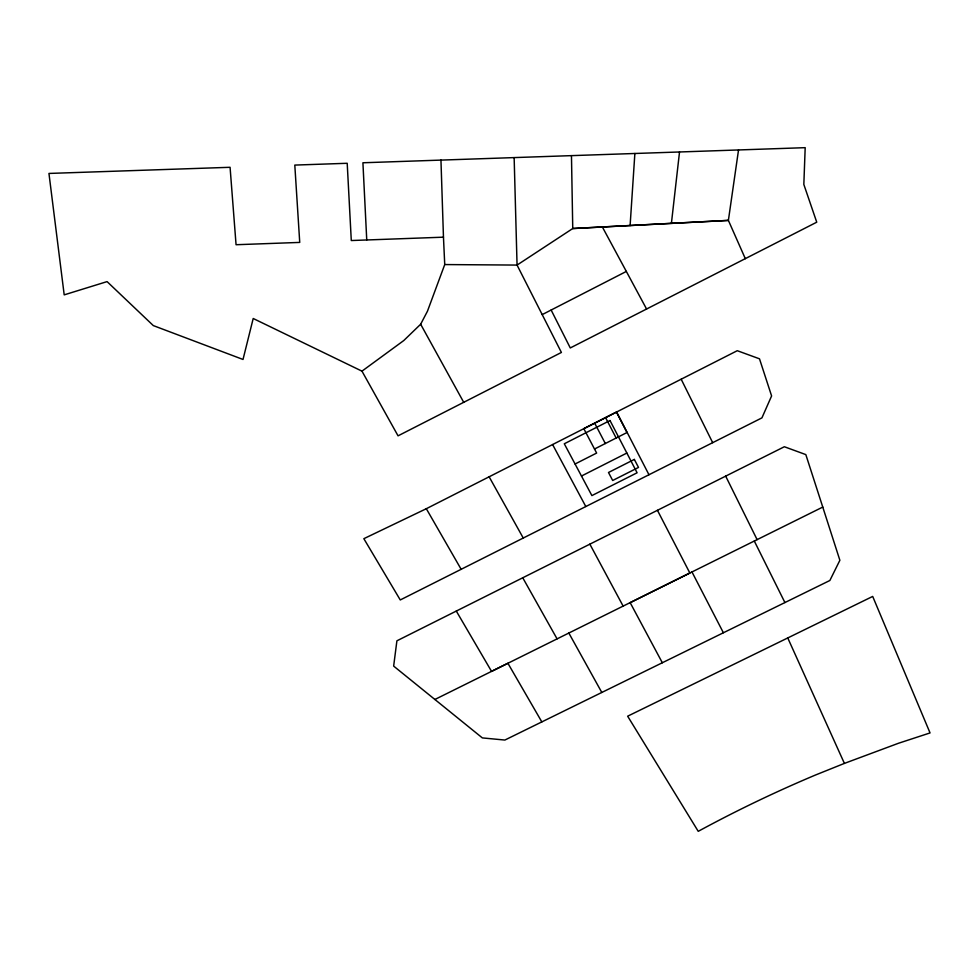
<?xml version="1.0" encoding="UTF-8"?>
<svg xmlns="http://www.w3.org/2000/svg" width="979" height="979" viewBox="0 0 979 979"><rect width="100%" height="100%" fill="white"/><g stroke="black" fill="none" stroke-linecap="round" stroke-linejoin="round"><path stroke-width="1.47" d="M444.735 264.563L443.463 237.175L351.29 240.54L347.202 163.285L294.801 165.084L299.733 242.413L236.061 244.726L230.077 167.299L48.95 173.442L64.198 294.863L107.078 281.609L153.311 325.591L243.012 359.464L253.206 318.493L361.973 371.151L403.776 340.545L420.652 324.233L427.456 311.212L444.735 264.563L517.059 265.076L572.752 228.535L630.109 225.513L634.869 153.495M671.41 223.359L679.524 151.978L805.191 147.67L803.832 184.444L816.743 222.196L570.28 347.949L551.153 310.049M738.533 149.934L728.388 220.397L745.325 258.676M456.287 611.055L491.556 671.386L822.764 507.073L805.827 454.599L784.35 446.742L396.899 640.817L393.656 666.099L482.353 737.909L504.87 740.051L829.874 580.486L839.872 560.282L822.764 507.073M426.318 508.713L363.845 538.683L400.264 599.956L761.931 417.874L771.599 395.944L759.496 358.816L737.273 350.702L426.318 508.713L461.182 569.35M361.973 371.151L398.049 435.839L561.408 352.452L542.207 314.614L626.34 271.44L646.568 309.009M594.51 449.018L627.001 432.522L616.452 412.061L583.814 428.68L596.639 453.057L575.065 463.997M581.477 476.027L626.866 453.044M434.872 699.483L507.905 663.272L541.828 721.902M844.4 763.4L898.465 743.269L930.05 732.928L872.693 596.431L627.649 716.2L698.235 831.33A942.422 662.612 -18.8 0 1 815.348 775.074L844.4 763.4L787.765 637.953M630.109 225.513L728.388 220.397L572.752 228.535L571.467 155.637L679.524 151.978M571.467 155.637L362.915 162.771L366.746 239.941M522.762 577.794L557.075 638.871M489.133 476.797L523.263 538.058M568.836 633.046L601.816 692.471M420.652 324.233L463.716 402.32M602.366 226.981L626.34 271.44M589.847 544.153L623.133 606.111M552.597 444.552L585.797 506.522M662.33 662.759L630.17 602.672L689.852 573.021L657.435 510.316M594.681 423.148L605.328 443.524M605.56 417.605L616.158 438.029M616.599 411.988L648.955 474.717M691.982 571.969L723.359 632.715M542.207 314.614L517.059 265.076L514.146 157.619M754.307 541.057L784.925 602.562M681.188 379.24L712.675 442.679M725.672 476.124L757.097 539.613M440.954 160.066L443.463 237.175M610.003 420.517L564.296 443.781L591.891 495.594L637.096 472.784L610.003 420.517M634.343 459.42L608.497 472.49L612.683 480.481L638.504 467.436L634.343 459.42"/></g></svg>
